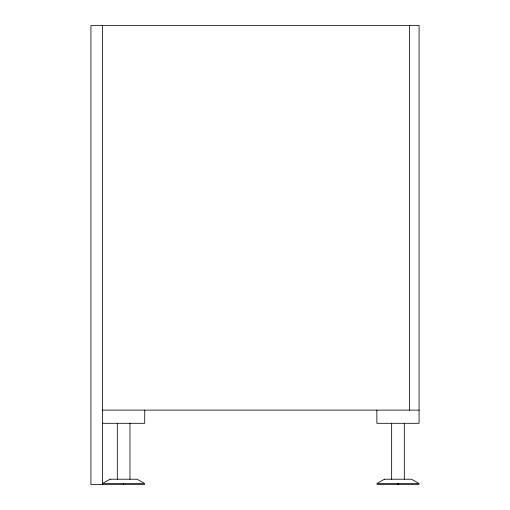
<?xml version="1.0" encoding="UTF-8"?>
<svg xmlns="http://www.w3.org/2000/svg" width="510" height="510" viewBox="0 0 510 510"><rect width="100%" height="100%" fill="white"/><g stroke="black" fill="none" stroke-linecap="round" stroke-linejoin="round"><path stroke-width="0.76" d="M102.529 410.11L419.08 410.11M102.529 423.3L144.732 423.3L144.732 410.11M144.732 484.5L90.92 484.5L90.92 25.5L419.08 25.5L419.08 423.3L376.871 423.3L376.871 410.11M376.871 484.5L419.08 484.5M409.581 25.5L409.581 410.11M404.303 423.3L404.303 479.221M397.978 483.48L397.978 484.5M391.648 423.3L391.648 479.221M129.961 423.3L129.961 479.221M123.63 483.48L123.63 484.5M117.3 423.3L117.3 479.221M102.529 25.5L102.529 484.5M110.128 479.221L102.529 483.48L144.732 483.48L137.133 479.221L110.128 479.221M384.47 479.221L376.871 483.48L419.08 483.48L411.481 479.221L384.47 479.221"/></g></svg>
